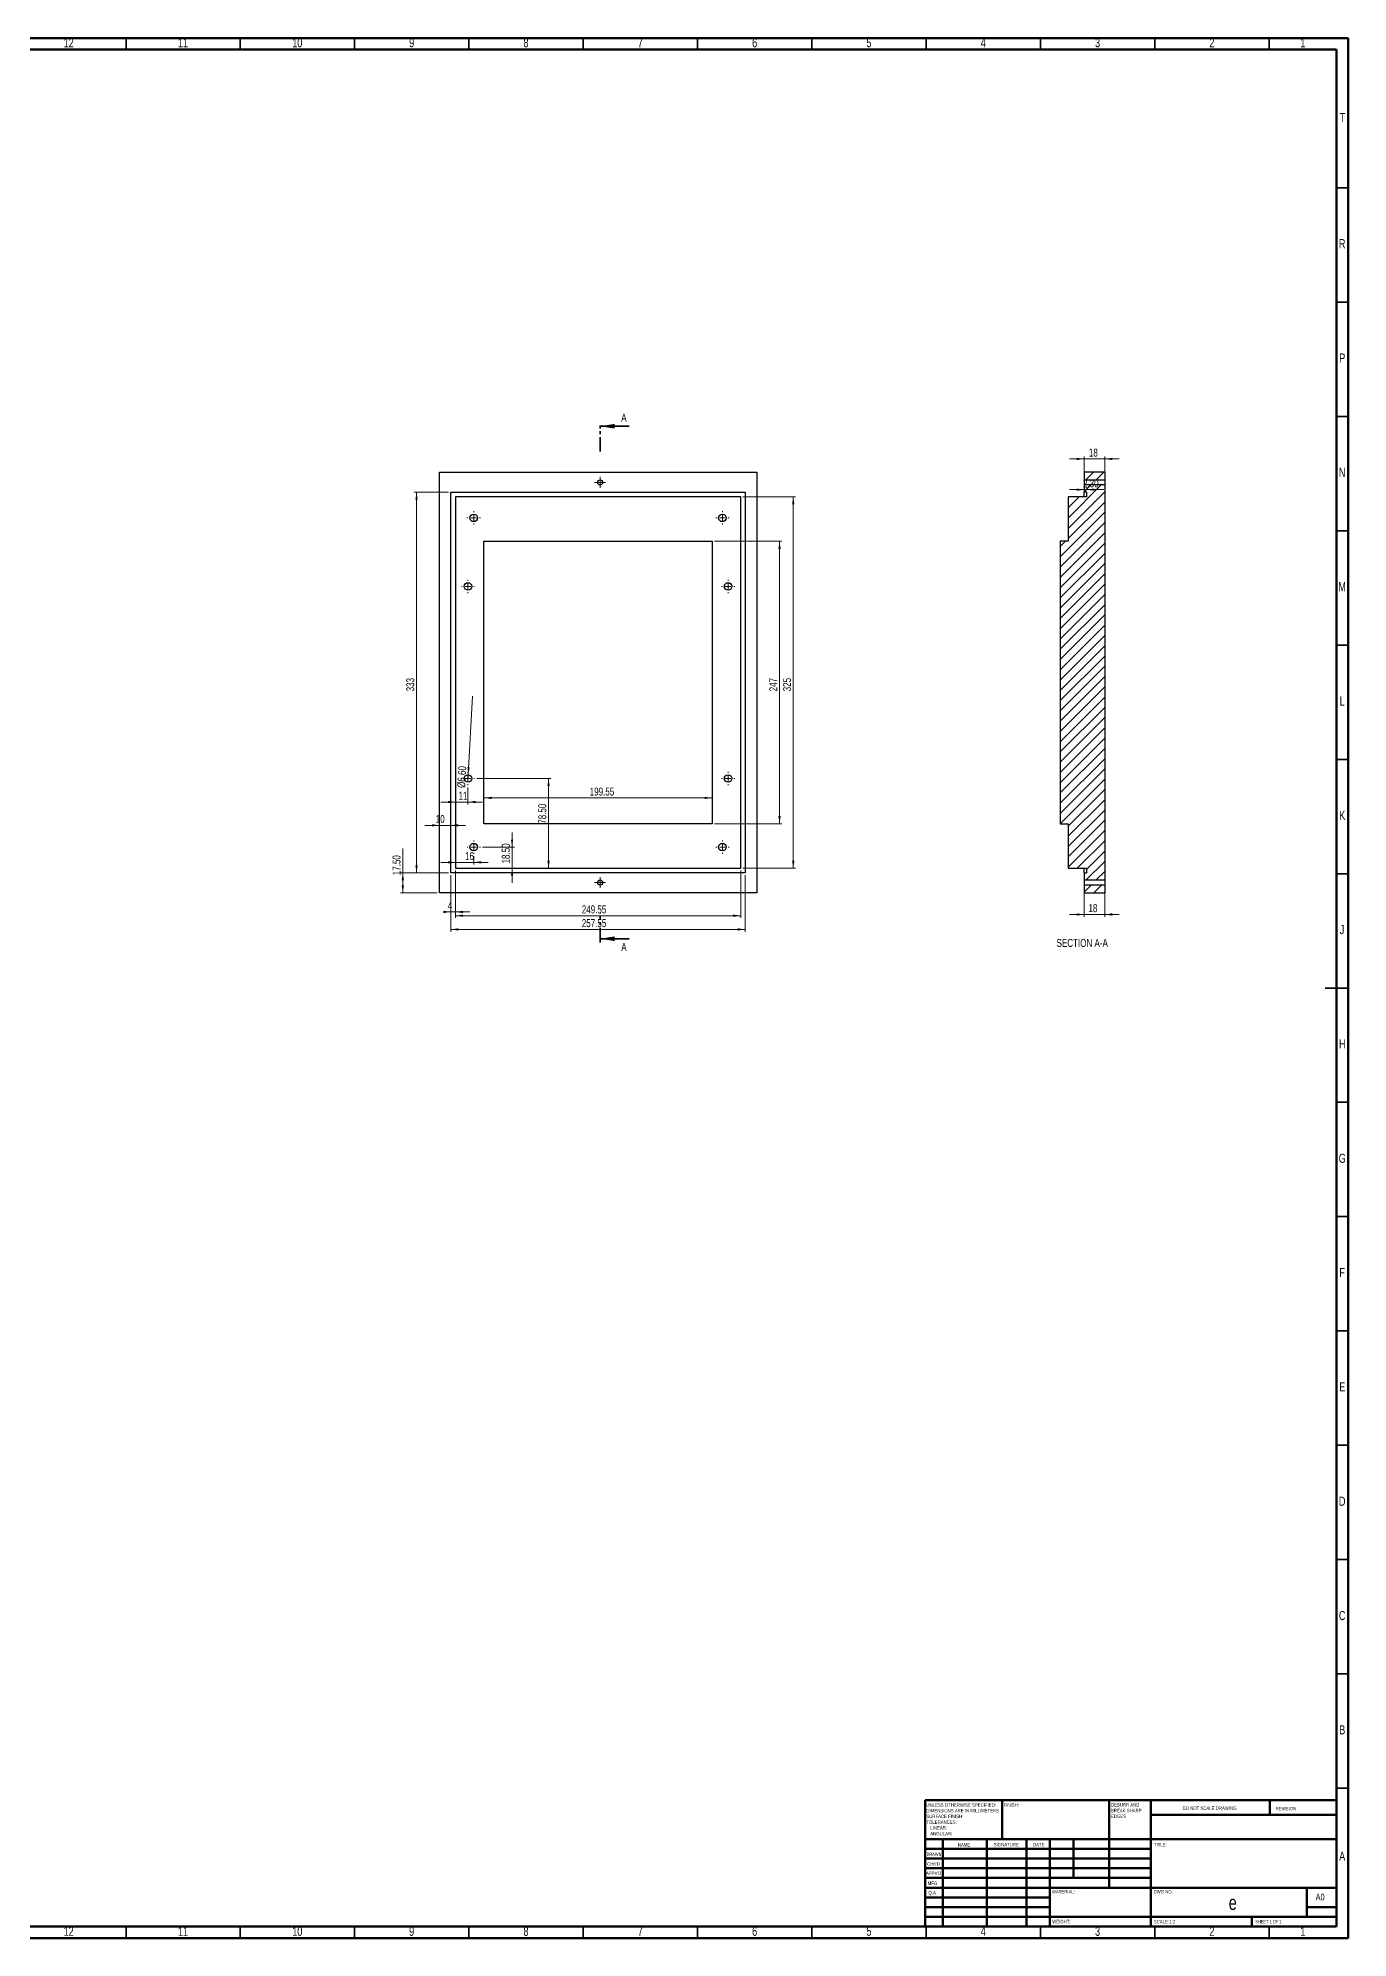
# Model space of a CAD drawing. Header units: millimetres. Extents: x 15 to 1184, y 5 to 836.
# Drawn here: x 611 to 1184, y 5 to 836 of the extents above; entities that cross this region are included whole.
import ezdxf

# ---------------------------------------------------------------- set-up
doc = ezdxf.new("R2010")
doc.units = ezdxf.units.MM
doc.linetypes.add('PHANTOM', pattern=[12.7, 6.35, -1.27, 1.27, -1.27, 1.27, -1.27])
doc.styles.add('SLDTEXTSTYLE0', font='TXT', dxfattribs={"width": 0.75})
doc.styles.add('SLDTEXTSTYLE1', font='TXT', dxfattribs={"width": 0.686449})
doc.styles.add('SLDTEXTSTYLE2', font='TXT', dxfattribs={"width": 0.6875})
doc.dimstyles.new('SLDDIMSTYLE0', dxfattribs={"dimtxt": 3.5, "dimasz": 3.302, "dimexe": 0, "dimexo": 0.0625, "dimgap": 0.875, "dimtad": 1, "dimlfac": 2, "dimrnd": 1e-09, "dimzin": 12, "dimdsep": 46, "dimtxsty": 'SLDTEXTSTYLE0', "dimsah": 1, "dimcen": 0.09, "dimadec": 0, "dimazin": 3, "dimtfac": 1, "dimtofl": 0, "dimtmove": 0, "dimatfit": 3, "dimfxl": 0, "dimfrac": 2, "dimtolj": 1, "dimtzin": 12, "dimarcsym": 0})
doc.dimstyles.new('SLDDIMSTYLE1', dxfattribs={"dimtxt": 3.5, "dimasz": 3.302, "dimexe": 0, "dimexo": 0.0625, "dimgap": 0.875, "dimtad": 1, "dimlfac": 2, "dimrnd": 1e-09, "dimzin": 12, "dimdsep": 46, "dimtxsty": 'SLDTEXTSTYLE0', "dimsah": 1, "dimcen": 0.09, "dimadec": 0, "dimazin": 3, "dimtfac": 1, "dimtmove": 0, "dimatfit": 0, "dimfxl": 0, "dimfrac": 2, "dimtolj": 1, "dimtzin": 12, "dimarcsym": 0})
doc.dimstyles.new('SLDDIMSTYLE2', dxfattribs={"dimtxt": 3.5, "dimasz": 3.302, "dimexe": 0, "dimexo": 0.0625, "dimgap": 0.875, "dimtad": 1, "dimlfac": 2, "dimrnd": 1e-09, "dimzin": 4, "dimdsep": 46, "dimtxsty": 'SLDTEXTSTYLE0', "dimblk1": 'NONE', "dimsah": 1, "dimcen": 0, "dimadec": 0, "dimazin": 1, "dimtfac": 1, "dimtmove": 0, "dimatfit": 3, "dimldrblk": 'NONE', "dimfxl": 0, "dimfrac": 2, "dimtolj": 1, "dimtzin": 12, "dimarcsym": 0})
doc.dimstyles.new('SLDDIMSTYLE3', dxfattribs={"dimtxt": 3.5, "dimasz": 3.302, "dimexe": 0, "dimexo": 0.0625, "dimgap": 0.875, "dimtad": 1, "dimlfac": 2, "dimrnd": 1e-09, "dimzin": 4, "dimdsep": 46, "dimtxsty": 'SLDTEXTSTYLE0', "dimsah": 1, "dimcen": 0.09, "dimadec": 0, "dimazin": 1, "dimtfac": 1, "dimtofl": 0, "dimtmove": 0, "dimatfit": 3, "dimfxl": 0, "dimfrac": 2, "dimtolj": 1, "dimtzin": 12, "dimarcsym": 0})
doc.dimstyles.new('SLDDIMSTYLE4', dxfattribs={"dimtxt": 3.5, "dimasz": 3.302, "dimexe": 0, "dimexo": 0.0625, "dimgap": 0.875, "dimtad": 1, "dimlfac": 2, "dimrnd": 1e-09, "dimzin": 4, "dimdsep": 46, "dimtxsty": 'SLDTEXTSTYLE0', "dimsah": 1, "dimcen": 0.09, "dimadec": 0, "dimazin": 1, "dimtfac": 1, "dimtmove": 0, "dimatfit": 0, "dimfxl": 0, "dimfrac": 2, "dimtolj": 1, "dimtzin": 12, "dimarcsym": 0})

# ---------------------------------------------------------------- blocks, each defined once
blk = doc.blocks.new('SW_NOTE_0')
at = {"color": 0, "linetype": 'Continuous', "lineweight": 0, "char_height": 1.5, "attachment_point": 1, "style": 'SLDTEXTSTYLE0'}
for s, insert in [('UNLESS OTHERWISE SPECIFIED:', (0, 1.93)), ('TOLERANCES:', (0, -5.57)), ('SURFACE FINISH:', (0, -3.07)), ('DIMENSIONS ARE IN MILLIMETERS', (0, -0.57)), ('LINEAR:', (1.69, -8.07)), ('ANGULAR:', (1.69, -10.57))]:
    blk.add_mtext(s, dxfattribs=dict(at, insert=insert))
blk = doc.blocks.new('SW_NOTE_1')
at = {"color": 0, "linetype": 'Continuous', "lineweight": 0, "char_height": 1.5, "attachment_point": 1, "style": 'SLDTEXTSTYLE0'}
for s, insert in [('DEBURR AND', (0, 1.93)), ('BREAK SHARP', (0, -0.57)), ('EDGES', (0, -3.07))]:
    blk.add_mtext(s, dxfattribs=dict(at, insert=insert))
blk = doc.blocks.new('_D_19')
at = {"color": 7, "linetype": 'Continuous', "lineweight": 18}
for p, q in [((791.58, 469.87), (791.58, 452.77)), ((793.58, 471.87), (793.58, 452.77)), ((791.58, 453.77), (790.26, 453.77)), ((791.58, 453.77), (793.58, 453.77)), ((793.58, 453.77), (799.93, 453.77))]:
    blk.add_line(p, q, dxfattribs=at)
for points in [[(791.58, 453.77), (788.28, 454.28), (788.28, 453.27)], [(793.58, 453.77), (796.88, 453.27), (796.88, 454.28)]]:
    blk.add_solid(points, dxfattribs=at)
at = {"color": 7, "linetype": 'Continuous', "lineweight": 18, "insert": (790.26, 458.29), "char_height": 3.5, "attachment_point": 1, "style": 'SLDTEXTSTYLE0'}
blk.add_mtext('4', dxfattribs=at)
blk = doc.blocks.new('_D_20')
at = {"color": 7, "linetype": 'Continuous', "lineweight": 18}
for p, q in [((770.58, 470.87), (770.58, 481.46)), ((790.58, 470.87), (769.58, 470.87)), ((770.58, 470.87), (770.58, 462.12)), ((785.58, 462.12), (769.58, 462.12))]:
    blk.add_line(p, q, dxfattribs=at)
for points in [[(770.58, 470.87), (770.07, 467.57), (771.09, 467.57)], [(770.58, 462.12), (771.09, 465.42), (770.07, 465.42)]]:
    blk.add_solid(points, dxfattribs=at)
at = {"color": 7, "linetype": 'Continuous', "lineweight": 18, "insert": (766.07, 469.82), "char_height": 3.5, "attachment_point": 1, "rotation": 90, "style": 'SLDTEXTSTYLE0'}
blk.add_mtext('17.50', dxfattribs=at)
blk = doc.blocks.new('_D_21')
at = {"color": 7, "linetype": 'Continuous', "lineweight": 18}
for p, q in [((786.58, 491.64), (780.23, 491.64)), ((791.58, 491.64), (786.58, 491.64)), ((791.58, 491.64), (797.93, 491.64))]:
    blk.add_line(p, q, dxfattribs=at)
for points in [[(786.58, 491.64), (783.28, 492.15), (783.28, 491.13)], [(791.58, 491.64), (794.88, 491.13), (794.88, 492.15)]]:
    blk.add_solid(points, dxfattribs=at)
at = {"color": 7, "linetype": 'Continuous', "lineweight": 18, "insert": (784.98, 496.15), "char_height": 3.5, "attachment_point": 1, "style": 'SLDTEXTSTYLE0'}
blk.add_mtext('10', dxfattribs=at)
blk = doc.blocks.new('_D_22')
at = {"color": 7, "linetype": 'Continuous', "lineweight": 18}
for p, q in [((790.58, 637.37), (775.58, 637.37)), ((776.58, 470.87), (776.58, 637.37)), ((790.58, 470.87), (775.58, 470.87))]:
    blk.add_line(p, q, dxfattribs=at)
for points in [[(776.58, 637.37), (776.07, 634.07), (777.09, 634.07)], [(776.58, 470.87), (777.09, 474.17), (776.07, 474.17)]]:
    blk.add_solid(points, dxfattribs=at)
at = {"color": 7, "linetype": 'Continuous', "lineweight": 18, "insert": (772.07, 550.24), "char_height": 3.5, "attachment_point": 1, "rotation": 90, "style": 'SLDTEXTSTYLE0'}
blk.add_mtext('333', dxfattribs=at)
blk = doc.blocks.new('_D_23')
at = {"color": 7, "linetype": 'Continuous', "lineweight": 18}
for p, q in [((791.58, 469.87), (791.58, 445.12)), ((920.36, 469.87), (920.36, 445.12)), ((920.36, 446.12), (791.58, 446.12))]:
    blk.add_line(p, q, dxfattribs=at)
for points in [[(791.58, 446.12), (794.88, 445.61), (794.88, 446.63)], [(920.36, 446.12), (917.06, 446.63), (917.06, 445.61)]]:
    blk.add_solid(points, dxfattribs=at)
at = {"color": 7, "linetype": 'Continuous', "lineweight": 18, "insert": (848.86, 450.63), "char_height": 3.5, "attachment_point": 1, "style": 'SLDTEXTSTYLE0'}
blk.add_mtext('257.55', dxfattribs=at)
blk = doc.blocks.new('_D_24')
at = {"color": 7, "linetype": 'Continuous', "lineweight": 18}
blk.add_line((905.86, 503.65), (806.08, 503.65), dxfattribs=at)
for points in [[(806.08, 503.65), (809.38, 503.14), (809.38, 504.15)], [(905.86, 503.65), (902.56, 504.15), (902.56, 503.14)]]:
    blk.add_solid(points, dxfattribs=at)
at = {"color": 7, "linetype": 'Continuous', "lineweight": 18, "insert": (852.32, 508.16), "char_height": 3.5, "attachment_point": 1, "style": 'SLDTEXTSTYLE0'}
blk.add_mtext('199.55', dxfattribs=at)
blk = doc.blocks.new('_D_25')
at = {"color": 7, "linetype": 'Continuous', "lineweight": 18}
for p, q in [((906.86, 615.87), (936.36, 615.87)), ((935.36, 615.87), (935.36, 492.37)), ((906.86, 492.37), (936.36, 492.37))]:
    blk.add_line(p, q, dxfattribs=at)
for points in [[(935.36, 615.87), (934.85, 612.57), (935.87, 612.57)], [(935.36, 492.37), (935.87, 495.67), (934.85, 495.67)]]:
    blk.add_solid(points, dxfattribs=at)
at = {"color": 7, "linetype": 'Continuous', "lineweight": 18, "insert": (930.85, 550.24), "char_height": 3.5, "attachment_point": 1, "rotation": 90, "style": 'SLDTEXTSTYLE0'}
blk.add_mtext('247', dxfattribs=at)
blk = doc.blocks.new('_D_26')
at = {"color": 7, "linetype": 'Continuous', "lineweight": 18}
for p, q in [((919.36, 635.37), (942.36, 635.37)), ((941.36, 472.87), (941.36, 635.37)), ((919.36, 472.87), (942.36, 472.87))]:
    blk.add_line(p, q, dxfattribs=at)
for points in [[(941.36, 635.37), (940.85, 632.07), (941.87, 632.07)], [(941.36, 472.87), (941.87, 476.17), (940.85, 476.17)]]:
    blk.add_solid(points, dxfattribs=at)
at = {"color": 7, "linetype": 'Continuous', "lineweight": 18, "insert": (936.85, 550.24), "char_height": 3.5, "attachment_point": 1, "rotation": 90, "style": 'SLDTEXTSTYLE0'}
blk.add_mtext('325', dxfattribs=at)
blk = doc.blocks.new('_D_27')
at = {"color": 7, "linetype": 'Continuous', "lineweight": 18}
for p, q in [((793.58, 471.87), (793.58, 451.12)), ((918.36, 471.87), (918.36, 451.12)), ((793.58, 452.12), (918.36, 452.12))]:
    blk.add_line(p, q, dxfattribs=at)
for points in [[(793.58, 452.12), (796.88, 451.61), (796.88, 452.63)], [(918.36, 452.12), (915.06, 452.63), (915.06, 451.61)]]:
    blk.add_solid(points, dxfattribs=at)
at = {"color": 7, "linetype": 'Continuous', "lineweight": 18, "insert": (848.86, 456.63), "char_height": 3.5, "attachment_point": 1, "style": 'SLDTEXTSTYLE0'}
blk.add_mtext('249.55', dxfattribs=at)
blk = doc.blocks.new('_D_28')
at = {"color": 7, "linetype": 'Continuous', "lineweight": 18}
for p, q in [((805.48, 482.12), (819.37, 482.12)), ((818.37, 482.12), (818.37, 488.47)), ((818.37, 482.12), (818.37, 472.87)), ((818.37, 472.87), (818.37, 466.52))]:
    blk.add_line(p, q, dxfattribs=at)
for points in [[(818.37, 482.12), (818.88, 485.42), (817.87, 485.42)], [(818.37, 472.87), (817.87, 469.57), (818.88, 469.57)]]:
    blk.add_solid(points, dxfattribs=at)
at = {"color": 7, "linetype": 'Continuous', "lineweight": 18, "insert": (813.86, 474.95), "char_height": 3.5, "attachment_point": 1, "rotation": 90, "style": 'SLDTEXTSTYLE0'}
blk.add_mtext('18.50', dxfattribs=at)
blk = doc.blocks.new('_D_29')
at = {"color": 7, "linetype": 'Continuous', "lineweight": 18}
for p, q in [((793.58, 475.45), (787.23, 475.45)), ((801.58, 475.45), (793.58, 475.45)), ((801.58, 478.22), (801.58, 474.45)), ((801.58, 475.45), (807.93, 475.45))]:
    blk.add_line(p, q, dxfattribs=at)
for points in [[(793.58, 475.45), (790.28, 475.96), (790.28, 474.94)], [(801.58, 475.45), (804.88, 474.94), (804.88, 475.96)]]:
    blk.add_solid(points, dxfattribs=at)
at = {"color": 7, "linetype": 'Continuous', "lineweight": 18, "insert": (797.79, 479.96), "char_height": 3.5, "attachment_point": 1, "style": 'SLDTEXTSTYLE0'}
blk.add_mtext('16', dxfattribs=at)
blk = doc.blocks.new('_D_30')
at = {"color": 7, "linetype": 'Continuous', "lineweight": 18}
for p, q in [((799.08, 508.22), (799.08, 500.83)), ((793.58, 501.83), (787.23, 501.83)), ((799.08, 501.83), (793.58, 501.83)), ((799.08, 501.83), (805.43, 501.83))]:
    blk.add_line(p, q, dxfattribs=at)
for points in [[(793.58, 501.83), (790.28, 502.34), (790.28, 501.32)], [(799.08, 501.83), (802.38, 501.32), (802.38, 502.34)]]:
    blk.add_solid(points, dxfattribs=at)
at = {"color": 7, "linetype": 'Continuous', "lineweight": 18, "insert": (794.93, 506.34), "char_height": 3.5, "attachment_point": 1, "style": 'SLDTEXTSTYLE0'}
blk.add_mtext('11', dxfattribs=at)
blk = doc.blocks.new('_D_31')
at = {"color": 7, "linetype": 'Continuous', "lineweight": 18}
for p, q in [((802.98, 512.12), (835.32, 512.12)), ((834.32, 512.12), (834.32, 472.87))]:
    blk.add_line(p, q, dxfattribs=at)
for points in [[(834.32, 512.12), (833.82, 508.82), (834.83, 508.82)], [(834.32, 472.87), (834.83, 476.17), (833.82, 476.17)]]:
    blk.add_solid(points, dxfattribs=at)
at = {"color": 7, "linetype": 'Continuous', "lineweight": 18, "insert": (829.81, 492.33), "char_height": 3.5, "attachment_point": 1, "rotation": 90, "style": 'SLDTEXTSTYLE0'}
blk.add_mtext('78.50', dxfattribs=at)
blk = doc.blocks.new('_D_32')
at = {"color": 7, "linetype": 'Continuous', "lineweight": 18}
for q in [(801.1, 548.14), (798.99, 510.47)]:
    blk.add_line((799.17, 513.77), q, dxfattribs=at)
blk.add_solid([(799.17, 513.77), (799.87, 517.04), (798.85, 517.09)], dxfattribs=at)
at = {"color": 7, "linetype": 'Continuous', "lineweight": 18, "insert": (794.34, 508.12), "char_height": 3.5, "attachment_point": 1, "rotation": 86.80071, "style": 'SLDTEXTSTYLE0'}
blk.add_mtext('%%c6.60', dxfattribs=at)
blk = doc.blocks.new('_None')
blk = doc.blocks.new('SW_CENTERMARKSYMBOL_10')
at = {"color": 0, "linetype": 'Continuous', "lineweight": 0}
for p, q in [((-2.5, 0), (-2.9, 0)), ((0, 0), (-1.25, 0)), ((0, 2.5), (0, 2.9)), ((0, 0), (0, 1.25)), ((0, 0), (0, -1.25)), ((0, 0), (1.25, 0)), ((2.5, 0), (2.9, 0)), ((0, -2.5), (0, -2.9))]:
    blk.add_line(p, q, dxfattribs=at)
blk = doc.blocks.new('SW_CENTERMARKSYMBOL_11')
at = {"color": 0, "linetype": 'Continuous', "lineweight": 0}
for p, q in [((-2.5, 0), (-2.9, 0)), ((0, 0), (-1.25, 0)), ((0, 2.5), (0, 2.9)), ((0, 0), (0, 1.25)), ((0, 0), (0, -1.25)), ((0, 0), (1.25, 0)), ((2.5, 0), (2.9, 0)), ((0, -2.5), (0, -2.9))]:
    blk.add_line(p, q, dxfattribs=at)
blk = doc.blocks.new('SW_CENTERMARKSYMBOL_12')
at = {"color": 0, "linetype": 'Continuous', "lineweight": 0}
for p, q in [((-2.5, 0), (-2.9, 0)), ((0, 0), (-1.25, 0)), ((0, 2.5), (0, 2.9)), ((0, 0), (0, 1.25)), ((0, 0), (0, -1.25)), ((0, 0), (1.25, 0)), ((2.5, 0), (2.9, 0)), ((0, -2.5), (0, -2.9))]:
    blk.add_line(p, q, dxfattribs=at)
blk = doc.blocks.new('SW_CENTERMARKSYMBOL_13')
at = {"color": 0, "linetype": 'Continuous', "lineweight": 0}
for p, q in [((-2.5, 0), (-2.9, 0)), ((0, 0), (-1.25, 0)), ((0, 2.5), (0, 2.9)), ((0, 0), (0, 1.25)), ((0, 0), (0, -1.25)), ((0, 0), (1.25, 0)), ((2.5, 0), (2.9, 0)), ((0, -2.5), (0, -2.9))]:
    blk.add_line(p, q, dxfattribs=at)
blk = doc.blocks.new('SW_CENTERMARKSYMBOL_14')
at = {"color": 0, "linetype": 'Continuous', "lineweight": 0}
for p, q in [((-2.5, 0), (-2.9, 0)), ((0, 0), (-1.25, 0)), ((0, 2.5), (0, 2.9)), ((0, 0), (0, 1.25)), ((0, 0), (0, -1.25)), ((0, 0), (1.25, 0)), ((2.5, 0), (2.9, 0)), ((0, -2.5), (0, -2.9))]:
    blk.add_line(p, q, dxfattribs=at)
blk = doc.blocks.new('SW_CENTERMARKSYMBOL_15')
at = {"color": 0, "linetype": 'Continuous', "lineweight": 0}
for p, q in [((-2.5, 0), (-2.9, 0)), ((0, 0), (-1.25, 0)), ((0, 2.5), (0, 2.9)), ((0, 0), (0, 1.25)), ((0, 0), (0, -1.25)), ((0, 0), (1.25, 0)), ((2.5, 0), (2.9, 0)), ((0, -2.5), (0, -2.9))]:
    blk.add_line(p, q, dxfattribs=at)
blk = doc.blocks.new('SW_CENTERMARKSYMBOL_16')
at = {"color": 0, "linetype": 'Continuous', "lineweight": 0}
for p, q in [((-2.5, 0), (-2.9, 0)), ((0, 0), (-1.25, 0)), ((0, 2.5), (0, 2.9)), ((0, 0), (0, 1.25)), ((0, 0), (0, -1.25)), ((0, 0), (1.25, 0)), ((2.5, 0), (2.9, 0)), ((0, -2.5), (0, -2.9))]:
    blk.add_line(p, q, dxfattribs=at)
blk = doc.blocks.new('SW_CENTERMARKSYMBOL_17')
at = {"color": 0, "linetype": 'Continuous', "lineweight": 0}
for p, q in [((-2.5, 0), (-2.9, 0)), ((0, 0), (-1.25, 0)), ((0, 2.5), (0, 2.9)), ((0, 0), (0, 1.25)), ((0, 0), (0, -1.25)), ((0, 0), (1.25, 0)), ((2.5, 0), (2.9, 0)), ((0, -2.5), (0, -2.9))]:
    blk.add_line(p, q, dxfattribs=at)
blk = doc.blocks.new('SW_CENTERMARKSYMBOL_18')
at = {"color": 0, "linetype": 'Continuous', "lineweight": 0}
for p, q in [((-1.25, 0), (-2.375, 0)), ((0, 0), (-1.25, 0)), ((0, 1.25), (0, 2.375)), ((0, 0), (0, 1.25)), ((0, 0), (0, -1.25)), ((0, 0), (1.25, 0)), ((1.25, 0), (2.375, 0)), ((0, -1.25), (0, -2.375))]:
    blk.add_line(p, q, dxfattribs=at)
blk = doc.blocks.new('SW_CENTERMARKSYMBOL_19')
at = {"color": 0, "linetype": 'Continuous', "lineweight": 0}
for p, q in [((-1.25, 0), (-2.375, 0)), ((0, 0), (-1.25, 0)), ((0, 1.25), (0, 2.375)), ((0, 0), (0, 1.25)), ((0, 0), (0, -1.25)), ((0, 0), (1.25, 0)), ((1.25, 0), (2.375, 0)), ((0, -1.25), (0, -2.375))]:
    blk.add_line(p, q, dxfattribs=at)
blk = doc.blocks.new('_D_33')
at = {"color": 7, "linetype": 'Continuous', "lineweight": 18}
for p, q in [((1068.57, 651.9), (1062.22, 651.9)), ((1068.57, 643.75), (1068.57, 652.9)), ((1068.57, 651.9), (1077.57, 651.9)), ((1077.57, 643.75), (1077.57, 652.9)), ((1077.57, 651.9), (1083.92, 651.9))]:
    blk.add_line(p, q, dxfattribs=at)
for points in [[(1068.57, 651.9), (1065.27, 652.41), (1065.27, 651.39)], [(1077.57, 651.9), (1080.87, 651.39), (1080.87, 652.41)]]:
    blk.add_solid(points, dxfattribs=at)
at = {"color": 7, "linetype": 'Continuous', "lineweight": 18, "insert": (1070.65, 656.41), "char_height": 3.5, "attachment_point": 1, "style": 'SLDTEXTSTYLE0'}
blk.add_mtext('18', dxfattribs=at)
blk = doc.blocks.new('_D_34')
at = {"color": 7, "linetype": 'Continuous', "lineweight": 18}
for p, q in [((1068.57, 638.46), (1062.22, 638.46)), ((1069.72, 638.46), (1068.57, 638.46)), ((1069.72, 638.37), (1069.72, 639.46)), ((1069.72, 638.46), (1077.13, 638.46))]:
    blk.add_line(p, q, dxfattribs=at)
for points in [[(1068.57, 638.46), (1065.27, 638.97), (1065.27, 637.95)], [(1069.72, 638.46), (1073.02, 637.95), (1073.02, 638.97)]]:
    blk.add_solid(points, dxfattribs=at)
at = {"color": 7, "linetype": 'Continuous', "lineweight": 18, "insert": (1068.07, 642.97), "char_height": 3.5, "attachment_point": 1, "style": 'SLDTEXTSTYLE0'}
blk.add_mtext('2.30', dxfattribs=at)
blk = doc.blocks.new('_D_35')
at = {"color": 7, "linetype": 'Continuous', "lineweight": 18}
for p, q in [((1068.57, 464.5), (1068.57, 451.65)), ((1077.57, 464.5), (1077.57, 451.65)), ((1068.57, 452.65), (1062.22, 452.65)), ((1077.57, 452.65), (1068.57, 452.65)), ((1077.57, 452.65), (1083.92, 452.65))]:
    blk.add_line(p, q, dxfattribs=at)
for points in [[(1068.57, 452.65), (1065.27, 453.16), (1065.27, 452.15)], [(1077.57, 452.65), (1080.87, 452.15), (1080.87, 453.16)]]:
    blk.add_solid(points, dxfattribs=at)
at = {"color": 7, "linetype": 'Continuous', "lineweight": 18, "insert": (1070.48, 457.17), "char_height": 3.5, "attachment_point": 1, "style": 'SLDTEXTSTYLE0'}
blk.add_mtext('18', dxfattribs=at)

msp = doc.modelspace()

# ---------------------------------------------------------------- hatches: boundary and pattern name
at = {"linetype": 'Continuous', "lineweight": 18}
h = msp.add_hatch(dxfattribs=at)
h.set_pattern_fill('ANSI31', style=0)
h.paths.add_polyline_path([(1058.0727, 615.872), (1058.0727, 492.372), (1061.5727, 492.372), (1061.5727, 472.872), (1069.7227, 472.872), (1069.7227, 470.872), (1068.5727, 470.872), (1068.5727, 467.747), (1077.5727, 467.747), (1077.5727, 640.497), (1068.5727, 640.497), (1068.5727, 637.372), (1069.7227, 637.372), (1069.7227, 635.372), (1061.5727, 635.372), (1061.5727, 615.872)], flags=0)
h = msp.add_hatch(dxfattribs=at)
h.set_pattern_fill('ANSI31', style=0)
h.paths.add_polyline_path([(1077.5727, 642.747), (1077.5727, 646.122), (1068.5727, 646.122), (1068.5727, 642.747)], flags=0)
h = msp.add_hatch(dxfattribs=at)
h.set_pattern_fill('ANSI31', style=0)
h.paths.add_polyline_path([(1068.5727, 465.497), (1068.5727, 462.122), (1077.5727, 462.122), (1077.5727, 465.497)], flags=0)

# ---------------------------------------------------------------- linework, layer by layer
at = {"color": 7, "linetype": 'Continuous', "lineweight": 70}
for p, q in [((15, 836), (1184, 836)), ((20, 831), (1179, 831)), ((1179, 831), (1179, 10)), ((1184, 836), (1184, 5)), ((1179, 10), (20, 10)), ((1184, 5), (15, 5))]:
    msp.add_line(p, q, dxfattribs=at)
at = {"color": 7, "linetype": 'Continuous', "lineweight": 35}
for p, q in [((649.5, 831), (649.5, 836)), ((699.5, 831), (699.5, 836)), ((749.5, 831), (749.5, 836)), ((799.5, 831), (799.5, 836)), ((849.5, 831), (849.5, 836)), ((899.5, 831), (899.5, 836)), ((949.5, 831), (949.5, 836)), ((999.5, 831), (999.5, 836)), ((1049.5, 831), (1049.5, 836)), ((1099.5, 831), (1099.5, 836)), ((1149.5, 831), (1149.5, 836)), ((1179, 770.5), (1184, 770.5)), ((1179, 720.5), (1184, 720.5)), ((869.5576, 666.202), (856.8576, 666.202)), ((1179, 670.5), (1184, 670.5)), ((1179, 620.5), (1184, 620.5)), ((1179, 570.5), (1184, 570.5)), ((1179, 520.5), (1184, 520.5)), ((1179, 470.5), (1184, 470.5)), ((869.5576, 442.042), (856.8576, 442.042)), ((1184, 420.5), (1174, 420.5)), ((1179, 420.5), (1184, 420.5)), ((1179, 370.5), (1184, 370.5)), ((1179, 320.5), (1184, 320.5)), ((1179, 270.5), (1184, 270.5)), ((1179, 220.5), (1184, 220.5)), ((1179, 170.5), (1184, 170.5)), ((1179, 120.5), (1184, 120.5)), ((1179, 70.5), (1184, 70.5)), ((649.5, 10), (649.5, 5)), ((699.5, 10), (699.5, 5)), ((749.5, 10), (749.5, 5)), ((799.5, 10), (799.5, 5)), ((849.5, 10), (849.5, 5)), ((899.5, 10), (899.5, 5)), ((949.5, 10), (949.5, 5)), ((999.5, 10), (999.5, 5)), ((1049.5, 10), (1049.5, 5)), ((1099.5, 10), (1099.5, 5)), ((1149.5, 10), (1149.5, 5))]:
    msp.add_line(p, q, dxfattribs=at)
at = {"color": 7, "linetype": 'PHANTOM', "lineweight": 35}
for p, q in [((856.8576, 655.0895), (856.8576, 667.7895)), ((856.8576, 440.4545), (856.8576, 453.1608))]:
    msp.add_line(p, q, dxfattribs=at)
at = {"color": 7, "linetype": 'Continuous', "lineweight": 25}
for p, q in [((786.5826, 462.122), (786.5826, 646.122)), ((786.5826, 646.122), (925.3576, 646.122)), ((925.3576, 646.122), (925.3576, 462.122)), ((1068.5727, 646.122), (1068.5727, 642.747)), ((1077.5727, 646.122), (1068.5727, 646.122)), ((1068.5727, 642.747), (1068.5727, 640.497)), ((1068.5727, 642.747), (1077.5727, 642.747)), ((1077.5727, 640.497), (1068.5727, 640.497)), ((1068.5727, 640.497), (1068.5727, 637.372)), ((1077.5727, 646.122), (1077.5727, 642.747)), ((1077.5727, 642.747), (1077.5727, 640.497)), ((1077.5727, 640.497), (1077.5727, 467.747)), ((791.5826, 637.372), (920.3576, 637.372)), ((791.5826, 470.872), (791.5826, 637.372)), ((793.5826, 635.372), (793.5826, 472.872)), ((918.3576, 635.372), (793.5826, 635.372)), ((918.3576, 472.872), (918.3576, 635.372)), ((920.3576, 637.372), (920.3576, 470.872)), ((1061.5727, 635.372), (1061.5727, 615.872)), ((1069.7227, 635.372), (1061.5727, 635.372)), ((1069.7227, 637.372), (1068.5727, 637.372)), ((1068.5727, 635.372), (1068.5727, 637.372)), ((1069.7227, 635.372), (1069.7227, 637.372)), ((806.0826, 492.372), (806.0826, 615.872)), ((806.0826, 615.872), (905.8576, 615.872)), ((905.8576, 615.872), (905.8576, 492.372)), ((1061.5727, 615.872), (1058.0727, 615.872)), ((1058.0727, 615.872), (1058.0727, 492.372)), ((905.8576, 492.372), (806.0826, 492.372)), ((1058.0727, 492.372), (1061.5727, 492.372)), ((1061.5727, 492.372), (1061.5727, 472.872)), ((920.3576, 470.872), (791.5826, 470.872)), ((793.5826, 472.872), (918.3576, 472.872)), ((1061.5727, 472.872), (1069.7227, 472.872)), ((1068.5727, 470.872), (1068.5727, 472.872)), ((1068.5727, 470.872), (1068.5727, 467.747)), ((1068.5727, 470.872), (1069.7227, 470.872)), ((1068.5727, 467.747), (1068.5727, 465.497)), ((1068.5727, 467.747), (1077.5727, 467.747)), ((1077.5727, 465.497), (1068.5727, 465.497)), ((1068.5727, 465.497), (1068.5727, 462.122)), ((1069.7227, 470.872), (1069.7227, 472.872)), ((1077.5727, 467.747), (1077.5727, 465.497)), ((1077.5727, 465.497), (1077.5727, 462.122)), ((925.3576, 462.122), (786.5826, 462.122)), ((1068.5727, 462.122), (1077.5727, 462.122))]:
    msp.add_line(p, q, dxfattribs=at)
at = {"color": 7, "linetype": 'Continuous', "lineweight": 50}
for p, q in [((999, 65.25), (1179, 65.25)), ((999, 65.25), (999, 10)), ((1032.8, 48.25), (1032.8, 65.25)), ((1079.6, 65.25), (1079.6, 27)), ((1097.8, 65.25), (1097.8, 10)), ((1179, 58.875), (1097.8, 58.875)), ((1149.8, 58.875), (1149.8, 65.25)), ((1179, 48.25), (999, 48.25)), ((1097.8, 44), (999, 44)), ((1006.8, 48.25), (1006.8, 10)), ((1025.991, 48.25), (1025.991, 10)), ((1043.3989, 48.25), (1043.3989, 10)), ((1053.6, 10), (1053.6, 48.25)), ((1064, 31.25), (1064, 48.25)), ((1097.8, 39.75), (999, 39.75)), ((1097.8, 35.5), (999, 35.5)), ((1097.8, 31.25), (999, 31.25)), ((1053.6, 27), (999, 27)), ((1053.6, 27), (1179, 27)), ((1166, 14.25), (1166, 27)), ((1053.6, 22.7499), (999, 22.7499)), ((1053.6, 18.5), (999, 18.5)), ((1179, 18.5), (1166, 18.5)), ((999, 14.25), (1179, 14.25)), ((1142, 10), (1142, 14.25))]:
    msp.add_line(p, q, dxfattribs=at)
at = {"color": 7, "linetype": 'Continuous', "lineweight": 25}
for centre, radius in [((856.8576, 641.622), 1.125), ((801.5826, 626.122), 1.65), ((910.3576, 626.122), 1.65), ((799.0826, 596.122), 1.65), ((912.8576, 596.122), 1.65), ((799.0826, 512.122), 1.65), ((912.8576, 512.122), 1.65), ((801.5826, 482.122), 1.65), ((910.3576, 482.122), 1.65), ((856.8576, 466.622), 1.125)]:
    msp.add_circle(centre, radius, dxfattribs=at)
at = {"color": 7, "linetype": 'Continuous', "lineweight": 35}
for points in [[(856.8576, 666.202), (863.2076, 665.186), (863.2076, 667.218)], [(856.8576, 442.042), (863.2076, 441.026), (863.2076, 443.058)]]:
    msp.add_solid(points, dxfattribs=at)

# ---------------------------------------------------------------- block references
at = {"color": 7, "linetype": 'Continuous', "lineweight": 0}
for name, p in [('SW_CENTERMARKSYMBOL_19', (856.8576, 641.622)), ('SW_CENTERMARKSYMBOL_17', (801.5826, 626.122)), ('SW_CENTERMARKSYMBOL_10', (910.3576, 626.122)), ('SW_CENTERMARKSYMBOL_16', (799.0826, 596.122)), ('SW_CENTERMARKSYMBOL_11', (912.8576, 596.122)), ('SW_CENTERMARKSYMBOL_15', (799.0826, 512.122)), ('SW_CENTERMARKSYMBOL_12', (912.8576, 512.122)), ('SW_CENTERMARKSYMBOL_14', (801.5826, 482.122)), ('SW_CENTERMARKSYMBOL_13', (910.3576, 482.122)), ('SW_CENTERMARKSYMBOL_18', (856.8576, 466.622)), ('SW_NOTE_0', (999.5937, 61.9874)), ('SW_NOTE_1', (1080.3092, 62.0695))]:
    msp.add_blockref(name, p, dxfattribs=at)

# ---------------------------------------------------------------- texts
for s, insert, char_height, attachment_point, style in [('12', (624.4201, 835.9205), 3.96875, 2, 'SLDTEXTSTYLE0'), ('11', (674.4201, 835.9205), 3.96875, 2, 'SLDTEXTSTYLE0'), ('10', (724.4201, 835.9205), 3.96875, 2, 'SLDTEXTSTYLE0'), ('9', (774.46, 835.9205), 3.9688, 2, 'SLDTEXTSTYLE0'), ('8', (824.46, 835.9205), 3.9688, 2, 'SLDTEXTSTYLE0'), ('7', (874.46, 835.9205), 3.9688, 2, 'SLDTEXTSTYLE0'), ('6', (924.46, 835.9205), 3.9688, 2, 'SLDTEXTSTYLE0'), ('5', (974.46, 835.9205), 3.9688, 2, 'SLDTEXTSTYLE0'), ('4', (1024.46, 835.9205), 3.9688, 2, 'SLDTEXTSTYLE0'), ('3', (1074.46, 835.9205), 3.9688, 2, 'SLDTEXTSTYLE0'), ('2', (1124.46, 835.9205), 3.9688, 2, 'SLDTEXTSTYLE0'), ('1', (1164.21, 835.9205), 3.9688, 2, 'SLDTEXTSTYLE0'), ('T', (1181.5501, 803.1705), 3.9688, 2, 'SLDTEXTSTYLE0'), ('R', (1181.4444, 748.0166), 3.9688, 2, 'SLDTEXTSTYLE0'), ('P', (1181.4848, 698.0166), 3.9688, 2, 'SLDTEXTSTYLE0'), ('N', (1181.4637, 648.0166), 3.9688, 2, 'SLDTEXTSTYLE0'), ('M', (1181.4237, 598.0166), 3.9688, 2, 'SLDTEXTSTYLE0'), ('L', (1181.4545, 548.0166), 3.9688, 2, 'SLDTEXTSTYLE0'), ('K', (1181.4885, 498.0166), 3.9688, 2, 'SLDTEXTSTYLE0'), ('SECTION A-A', (1067.7486, 441.958), 3.5, 2, 'SLDTEXTSTYLE0'), ('J', (1181.4031, 448.0166), 3.9688, 2, 'SLDTEXTSTYLE0'), ('H', (1181.4904, 398.0166), 3.9688, 2, 'SLDTEXTSTYLE0'), ('G', (1181.4867, 348.0166), 3.9688, 2, 'SLDTEXTSTYLE0'), ('F', (1181.4577, 298.0166), 3.9688, 2, 'SLDTEXTSTYLE0'), ('E', (1181.5078, 248.0166), 3.9688, 2, 'SLDTEXTSTYLE0'), ('D', (1181.4527, 198.0166), 3.9688, 2, 'SLDTEXTSTYLE0'), ('C', (1181.4587, 148.0166), 3.9688, 2, 'SLDTEXTSTYLE0'), ('B', (1181.4706, 98.0166), 3.9688, 2, 'SLDTEXTSTYLE0'), ('FINISH:', (1033.3713, 63.9193), 1.5, 1, 'SLDTEXTSTYLE0'), ('DO NOT SCALE DRAWING', (1111.6146, 62.533), 1.5, 1, 'SLDTEXTSTYLE0'), ('REVISION', (1152.3276, 62.3349), 1.5, 1, 'SLDTEXTSTYLE0'), ('DRAWN', (999.6434, 42.3848), 1.5, 1, 'SLDTEXTSTYLE1'), ('NAME', (1013.3222, 46.5015), 1.5, 1, 'SLDTEXTSTYLE0'), ('SIGNATURE', (1029.0336, 46.5618), 1.5, 1, 'SLDTEXTSTYLE0'), ('DATE', (1046.2147, 46.5762), 1.5, 1, 'SLDTEXTSTYLE0'), ('TITLE:', (1099.0902, 46.5762), 1.5, 1, 'SLDTEXTSTYLE0'), ('A', (1181.4637, 42.7666), 3.9688, 2, 'SLDTEXTSTYLE0'), ("APPV'D", (999.4017, 34.0659), 1.5, 1, 'SLDTEXTSTYLE0'), ("CHK'D", (999.9392, 38.1619), 1.5, 1, 'SLDTEXTSTYLE0'), ('MFG', (1000.124, 29.7158), 1.5, 1, 'SLDTEXTSTYLE0'), ('Q.A', (1000.509, 25.5047), 1.5, 1, 'SLDTEXTSTYLE0'), ('MATERIAL:', (1054.6459, 25.9861), 1.5, 1, 'SLDTEXTSTYLE0'), ('DWG NO.', (1098.953, 25.9861), 1.5, 1, 'SLDTEXTSTYLE0'), ('e', (1133.6041, 23.6069), 6.35, 2, 'SLDTEXTSTYLE0'), ('A0', (1169.8712, 24.4064), 2.91042, 1, 'SLDTEXTSTYLE0'), ('12', (624.4201, 9.9205), 3.96875, 2, 'SLDTEXTSTYLE0'), ('11', (674.4201, 9.9205), 3.96875, 2, 'SLDTEXTSTYLE0'), ('10', (724.4201, 9.9205), 3.96875, 2, 'SLDTEXTSTYLE0'), ('9', (774.46, 9.9205), 3.9688, 2, 'SLDTEXTSTYLE0'), ('8', (824.46, 9.9205), 3.9688, 2, 'SLDTEXTSTYLE0'), ('7', (874.46, 9.9205), 3.9688, 2, 'SLDTEXTSTYLE0'), ('6', (924.46, 9.9205), 3.9688, 2, 'SLDTEXTSTYLE0'), ('5', (974.46, 9.9205), 3.9688, 2, 'SLDTEXTSTYLE0'), ('4', (1024.46, 9.9205), 3.9688, 2, 'SLDTEXTSTYLE0'), ('WEIGHT:', (1054.6178, 12.9493), 1.4986, 1, 'SLDTEXTSTYLE0'), ('3', (1074.46, 9.9205), 3.9688, 2, 'SLDTEXTSTYLE0'), ('SCALE:1:2', (1099.074, 12.9001), 1.5, 1, 'SLDTEXTSTYLE0'), ('2', (1124.46, 9.9205), 3.9688, 2, 'SLDTEXTSTYLE0'), ('SHEET 1 OF 1', (1143.4783, 12.9001), 1.5, 1, 'SLDTEXTSTYLE2'), ('1', (1164.21, 9.9205), 3.9688, 2, 'SLDTEXTSTYLE0')]:
    msp.add_mtext(s, dxfattribs=dict(at, insert=insert, char_height=char_height, attachment_point=attachment_point, style=style))
at = {"color": 7, "linetype": 'Continuous', "char_height": 3.5, "attachment_point": 1, "style": 'SLDTEXTSTYLE0'}
for insert in [(866.1248, 671.7348), (866.1248, 440.1995)]:
    msp.add_mtext('A', dxfattribs=dict(at, insert=insert))

# ---------------------------------------------------------------- dimensions: what is measured, and where the dimension line sits
at = {"color": 7, "linetype": 'Continuous', "lineweight": 18}
for base, p1, p2, dimstyle, picture, middle in [((1077.5727, 651.9012), (1068.5727, 642.747), (1077.5727, 642.747), 'SLDDIMSTYLE1', '_D_33', (1073.237, 651.9012)), ((1068.5727, 638.4608), (1069.7227, 637.372), (1068.5727, 637.372), 'SLDDIMSTYLE4', '_D_34', (1072.6005, 638.4608)), ((793.5826, 501.8276), (799.0826, 509.222), (793.5826, 472.872), 'SLDDIMSTYLE1', '_D_30', (797.5164, 501.8276)), ((806.0826, 503.6453), (905.8576, 492.372), (806.0826, 492.372), 'SLDDIMSTYLE0', '_D_24', (859.4304, 503.6453)), ((786.5826, 491.6414), (791.5826, 470.872), (786.5826, 462.122), 'SLDDIMSTYLE1', '_D_21', (787.5674, 491.6414)), ((793.5826, 475.449), (801.5826, 479.222), (793.5826, 472.872), 'SLDDIMSTYLE1', '_D_29', (800.3792, 475.449)), ((793.5826, 453.7743), (791.5826, 470.872), (793.5826, 472.872), 'SLDDIMSTYLE1', '_D_19', (791.5515, 453.7743)), ((791.5826, 446.122), (920.3576, 470.872), (791.5826, 470.872), 'SLDDIMSTYLE0', '_D_23', (855.9701, 446.122)), ((918.3576, 452.122), (793.5826, 472.872), (918.3576, 472.872), 'SLDDIMSTYLE0', '_D_27', (855.9701, 452.122)), ((1068.5727, 452.6543), (1077.5727, 465.497), (1068.5727, 465.497), 'SLDDIMSTYLE1', '_D_35', (1073.0652, 452.6543))]:
    dim = msp.add_linear_dim(base=base, p1=p1, p2=p2, dimstyle=dimstyle, dxfattribs=at)
    dim.commit()
    dim.dimension.update_dxf_attribs({"geometry": picture, "text_midpoint": middle, "dimtype": 160})
for base, p1, p2, dimstyle, picture, middle in [((776.5826, 637.372), (791.5826, 470.872), (791.5826, 637.372), 'SLDDIMSTYLE0', '_D_22', (776.5826, 554.122)), ((941.3576, 635.372), (918.3576, 472.872), (918.3576, 635.372), 'SLDDIMSTYLE0', '_D_26', (941.3576, 554.122)), ((935.3576, 492.372), (905.8576, 615.872), (905.8576, 492.372), 'SLDDIMSTYLE0', '_D_25', (935.3576, 554.122)), ((834.3238, 472.872), (801.9826, 512.122), (793.5826, 472.872), 'SLDDIMSTYLE3', '_D_31', (834.3238, 498.1469)), ((818.3739, 472.872), (804.4826, 482.122), (793.5826, 472.872), 'SLDDIMSTYLE4', '_D_28', (818.3739, 480.7656)), ((770.5826, 462.122), (791.5826, 470.872), (786.5826, 462.122), 'SLDDIMSTYLE3', '_D_20', (770.5826, 475.6416))]:
    dim = msp.add_linear_dim(base=base, p1=p1, p2=p2, angle=90, dimstyle=dimstyle, dxfattribs=at)
    dim.commit()
    dim.dimension.update_dxf_attribs({"geometry": picture, "text_midpoint": middle, "dimtype": 160})
dim = msp.add_diameter_dim_2p(p1=(798.9905, 510.4745), p2=(799.1747, 513.7694), dimstyle='SLDDIMSTYLE2', dxfattribs=at)
dim.commit()
dim.dimension.update_dxf_attribs({"geometry": '_D_32', "text_midpoint": (799.9703, 528.0018), "dimtype": 163})

doc.saveas('drawing.dxf')
